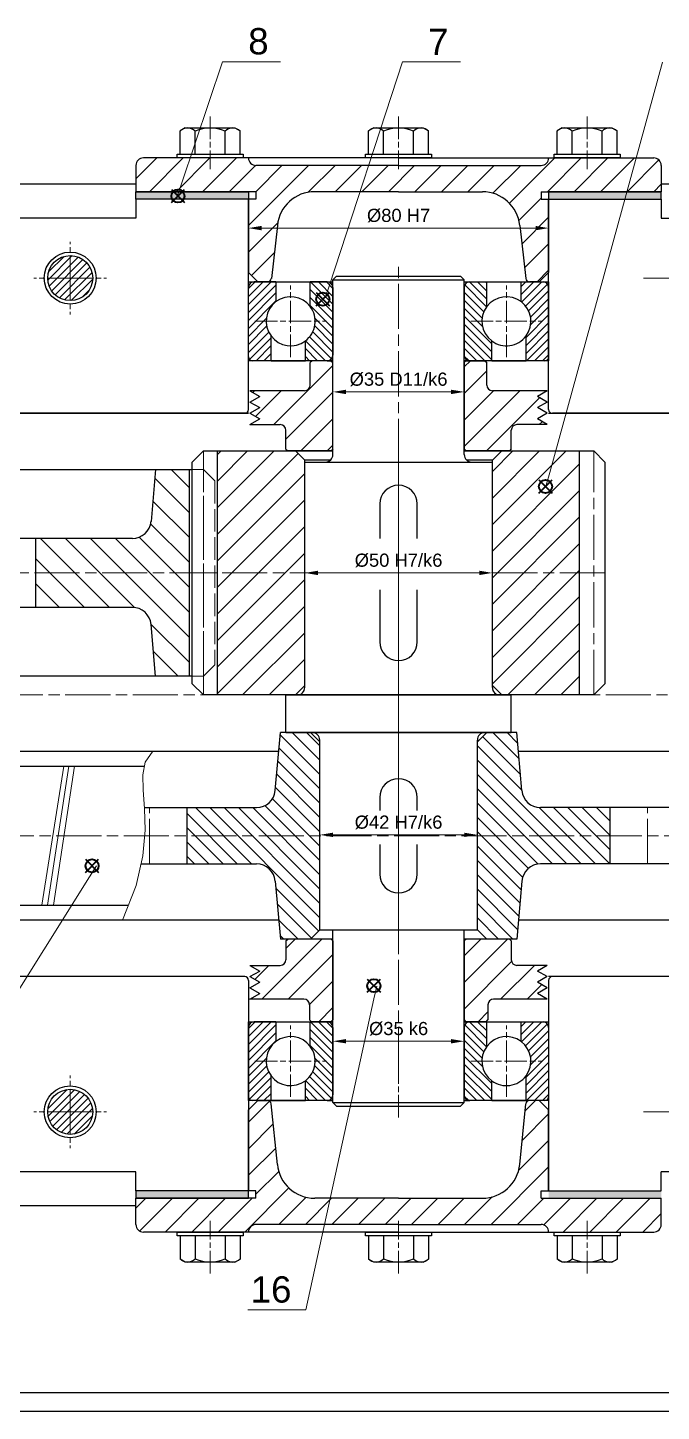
# Model space of a CAD drawing. Header units: millimetres. Extents: x 616 to 1805, y 3019 to 3860.
# Drawn here: x 941.1 to 1110, y 3019.4 to 3387.8 of the extents above; entities that cross this region are included whole.
import ezdxf

# ---------------------------------------------------------------- set-up
doc = ezdxf.new("R2010")
doc.units = ezdxf.units.MM
for name, pattern in [('AM_ISO02W050', [7.5, 6, -1.5]), ('AM_ISO08W050', [18, 12, -1.5, 3, -1.5]), ('AM_ISO08W050x2', [9, 6, -0.75, 1.5, -0.75])]:
    doc.linetypes.add(name, pattern=pattern)
doc.layers.add('AM_12', color=7, linetype='Continuous', lineweight=35, plot=False)
for name, color, linetype, lineweight in [('Dim', 2, 'Continuous', 9), ('dường tâm', 4, 'AM_ISO08W050', 13), ('net duong chi so', 3, 'Continuous', 13), ('Net mảnh', 3, 'Continuous', 13), ('Nét đứt mảnh', 6, 'AM_ISO02W050', 13), ('đường hatch', 1, 'Continuous', 13)]:
    doc.layers.add(name, color=color, linetype=linetype, lineweight=lineweight)
doc.styles.get("Standard").update_dxf_attribs({"font": 'arial.ttf'})

msp = doc.modelspace()

# ---------------------------------------------------------------- hatches: boundary and pattern name
for points in [[(999.99, 3344.13), (969.99, 3344.13), (969.99, 3342.13), (999.99, 3342.13)], [(999.99, 3076.13), (969.99, 3076.13), (969.99, 3078.13), (999.99, 3078.13)]]:
    msp.add_hatch(color=1).paths.add_polyline_path(points)
h = msp.add_hatch(color=1)
h.paths.add_polyline_path([(1109.99, 3344.13), (1079.99, 3344.13), (1079.99, 3342.13), (1109.99, 3342.13)])
h.paths.add_polyline_path([(1153.99, 3344.13), (1123.99, 3344.13), (1123.99, 3342.13), (1153.99, 3342.13)])
h.paths.add_polyline_path([(1255.99, 3344.13), (1225.99, 3344.13), (1225.99, 3342.13), (1255.99, 3342.13)])
h = msp.add_hatch(color=1)
h.paths.add_polyline_path([(1109.99, 3076.13), (1079.99, 3076.13), (1079.99, 3078.13), (1109.99, 3078.13)])
h.paths.add_polyline_path([(1153.99, 3076.13), (1123.99, 3076.13), (1123.99, 3078.13), (1153.99, 3078.13)])
h.paths.add_polyline_path([(1255.99, 3076.13), (1225.99, 3076.13), (1225.99, 3078.13), (1255.99, 3078.13)])

# ---------------------------------------------------------------- linework, layer by layer
for p, q in [((983.17, 3361.13), (981.76, 3360.32)), ((981.76, 3354.13), (981.76, 3360.32)), ((983.17, 3361.13), (996.35, 3361.13)), ((983.17, 3361.13), (996.35, 3361.13)), ((985.76, 3354.13), (985.76, 3360.27)), ((993.76, 3354.13), (993.76, 3360.27)), ((996.35, 3361.13), (997.76, 3360.32)), ((997.76, 3354.13), (997.76, 3360.32)), ((997.76, 3354.94), (997.76, 3360.32)), ((1033.39, 3361.13), (1031.99, 3360.32)), ((1031.99, 3354.13), (1031.99, 3360.32)), ((1033.39, 3361.13), (1046.58, 3361.13)), ((1033.39, 3361.13), (1046.58, 3361.13)), ((1035.99, 3354.13), (1035.99, 3360.27)), ((1043.99, 3354.13), (1043.99, 3360.27)), ((1046.58, 3361.13), (1047.99, 3360.32)), ((1047.99, 3354.13), (1047.99, 3360.32)), ((1047.99, 3354.94), (1047.99, 3360.32)), ((1083.62, 3361.13), (1082.22, 3360.32)), ((1082.22, 3354.13), (1082.22, 3360.32)), ((1083.62, 3361.13), (1096.81, 3361.13)), ((1083.62, 3361.13), (1096.81, 3361.13)), ((1086.22, 3354.13), (1086.22, 3360.27)), ((1094.22, 3354.13), (1094.22, 3360.27)), ((1096.81, 3361.13), (1098.22, 3360.32)), ((1098.22, 3354.13), (1098.22, 3360.32)), ((1098.22, 3354.94), (1098.22, 3360.32)), ((1039.99, 3353.13), (971.99, 3353.13)), ((1039.99, 3353.13), (971.99, 3353.13)), ((980.96, 3354.13), (998.56, 3354.13)), ((980.96, 3353.13), (980.96, 3354.13)), ((998.56, 3353.13), (980.96, 3353.13)), ((981.76, 3354.13), (997.76, 3354.13)), ((998.56, 3354.13), (998.56, 3353.13)), ((1031.19, 3354.13), (1048.79, 3354.13)), ((1031.19, 3353.13), (1031.19, 3354.13)), ((1048.79, 3353.13), (1031.19, 3353.13)), ((1031.99, 3354.13), (1047.99, 3354.13)), ((1039.99, 3353.13), (1107.99, 3353.13)), ((1039.99, 3353.13), (1107.99, 3353.13)), ((1048.79, 3354.13), (1048.79, 3353.13)), ((1081.42, 3354.13), (1099.02, 3354.13)), ((1081.42, 3353.13), (1081.42, 3354.13)), ((1099.02, 3353.13), (1081.42, 3353.13)), ((1082.22, 3354.13), (1098.22, 3354.13)), ((1099.02, 3354.13), (1099.02, 3353.13)), ((969.99, 3351.13), (969.99, 3344.13)), ((1039.99, 3351.13), (1001.99, 3351.13)), ((1039.99, 3351.13), (1077.99, 3351.13)), ((1109.99, 3351.13), (1109.99, 3344.13)), ((969.99, 3346.13), (934.99, 3346.13)), ((1123.99, 3346.13), (1109.99, 3346.13)), ((1001.99, 3344.13), (969.99, 3344.13)), ((969.99, 3342.13), (969.99, 3344.13)), ((969.99, 3344.13), (999.99, 3344.13)), ((999.99, 3342.13), (969.99, 3342.13)), ((969.99, 3342.13), (969.99, 3337.13)), ((999.99, 3342.13), (969.99, 3342.13)), ((999.99, 3344.13), (999.99, 3342.13)), ((999.99, 3286.13), (999.99, 3342.13)), ((1001.99, 3342.13), (999.99, 3342.13)), ((999.99, 3342.13), (999.99, 3322.63)), ((1001.99, 3344.13), (1001.99, 3342.13)), ((1039.99, 3344.13), (1017.64, 3344.13)), ((1039.99, 3344.13), (1062.34, 3344.13)), ((1077.99, 3344.13), (1109.99, 3344.13)), ((1077.99, 3344.13), (1077.99, 3342.13)), ((1077.99, 3342.13), (1079.99, 3342.13)), ((1109.99, 3344.13), (1079.99, 3344.13)), ((1079.99, 3344.13), (1079.99, 3342.13)), ((1079.99, 3286.13), (1079.99, 3342.13)), ((1079.99, 3342.13), (1109.99, 3342.13)), ((1079.99, 3342.13), (1079.99, 3322.63)), ((1079.99, 3342.13), (1109.99, 3342.13)), ((1109.99, 3342.13), (1109.99, 3344.13)), ((1109.99, 3342.13), (1109.99, 3337.13)), ((969.99, 3337.13), (934.99, 3337.13)), ((1007.69, 3335.12), (1006.09, 3321.02)), ((1072.29, 3335.12), (1073.89, 3321.02)), ((1109.99, 3337.13), (1123.99, 3337.13)), ((999.99, 3322.63), (1002.49, 3320.13)), ((999.99, 3299.13), (999.99, 3320.13)), ((999.99, 3320.13), (1022.49, 3320.13)), ((1007.32, 3320.13), (1001.49, 3320.13)), ((1002.49, 3320.13), (1005.09, 3320.13)), ((1007.32, 3320.13), (1016.46, 3320.13)), ((1007.32, 3320.13), (1007.32, 3314.85)), ((1020.99, 3320.13), (1016.46, 3320.13)), ((1016.46, 3313.54), (1016.46, 3320.13)), ((1020.99, 3320.13), (1022.49, 3320.13)), ((1022.49, 3320.63), (1023.49, 3321.63)), ((1022.49, 3274.13), (1022.49, 3320.63)), ((1022.49, 3320.63), (1057.49, 3320.63)), ((1023.49, 3321.63), (1056.49, 3321.63)), ((1057.49, 3320.63), (1056.49, 3321.63)), ((1057.49, 3274.13), (1057.49, 3320.63)), ((1057.49, 3320.13), (1079.99, 3320.13)), ((1057.49, 3320.13), (1058.99, 3320.13)), ((1058.99, 3320.13), (1063.52, 3320.13)), ((1063.52, 3320.13), (1072.65, 3320.13)), ((1063.52, 3313.54), (1063.52, 3320.13)), ((1072.65, 3320.13), (1078.49, 3320.13)), ((1072.65, 3314.85), (1072.65, 3320.13)), ((1077.49, 3320.13), (1074.88, 3320.13)), ((1079.99, 3322.63), (1077.49, 3320.13)), ((1079.99, 3320.13), (1079.99, 3299.13)), ((999.99, 3300.13), (999.99, 3318.63)), ((1022.49, 3318.63), (1022.49, 3300.63)), ((1057.49, 3318.63), (1057.49, 3300.63)), ((1079.99, 3318.63), (1079.99, 3300.13)), ((1006.02, 3299.13), (1006.02, 3305.71)), ((1073.96, 3299.13), (1073.96, 3305.71)), ((1015.15, 3299.13), (1015.15, 3304.41)), ((1064.82, 3299.13), (1064.82, 3304.41)), ((1022.49, 3299.13), (999.99, 3299.13)), ((1006.02, 3299.13), (1000.99, 3299.13)), ((1006.02, 3299.13), (1015.15, 3299.13)), ((1020.99, 3299.13), (1015.15, 3299.13)), ((1016.96, 3299.12), (1016.46, 3298.62)), ((1016.46, 3292.63), (1016.46, 3298.62)), ((1021.91, 3299.13), (1016.96, 3299.12)), ((1020.99, 3299.13), (1022.49, 3299.13)), ((1021.91, 3299.13), (1022.49, 3298.63)), ((1022.49, 3298.12), (1022.49, 3298.63)), ((1022.49, 3275.64), (1022.49, 3298.12)), ((1079.99, 3299.13), (1057.49, 3299.13)), ((1057.49, 3299.13), (1058.99, 3299.13)), ((1057.93, 3299.13), (1057.49, 3298.63)), ((1057.49, 3298.63), (1057.93, 3299.13)), ((1057.49, 3275.63), (1057.49, 3298.63)), ((1057.49, 3298.63), (1057.49, 3275.63)), ((1063.01, 3299.13), (1057.93, 3299.13)), ((1057.93, 3299.13), (1063.02, 3299.13)), ((1064.82, 3299.13), (1058.99, 3299.13)), ((1063.01, 3299.13), (1063.51, 3298.63)), ((1063.02, 3299.13), (1063.51, 3298.63)), ((1063.52, 3292.63), (1063.51, 3298.63)), ((1064.82, 3299.13), (1073.96, 3299.13)), ((1078.99, 3299.13), (1073.96, 3299.13)), ((1014.96, 3291.13), (1000.39, 3291.13)), ((1000.39, 3291.13), (1002.98, 3289.63)), ((1079.59, 3291.13), (1065.02, 3291.13)), ((1079.59, 3291.13), (1076.99, 3289.63)), ((1000.39, 3288.13), (1002.98, 3289.63)), ((1000.39, 3288.13), (1002.98, 3286.63)), ((1000.39, 3285.13), (1002.98, 3286.63)), ((1079.59, 3288.13), (1076.99, 3289.63)), ((1079.59, 3288.13), (1076.99, 3286.63)), ((1079.59, 3285.13), (1076.99, 3286.63)), ((904.99, 3285.13), (999.99, 3285.13)), ((999.99, 3285.13), (905.99, 3285.13)), ((1000.39, 3285.13), (1002.98, 3283.63)), ((1000.39, 3282.13), (1002.98, 3283.63)), ((1079.59, 3285.13), (1076.99, 3283.63)), ((1079.59, 3282.13), (1076.99, 3283.63)), ((1079.99, 3285.13), (1153.99, 3285.13)), ((1152.99, 3285.13), (1080.99, 3285.13)), ((1000.39, 3282.13), (1008.48, 3282.13)), ((1009.98, 3275.62), (1009.98, 3280.63)), ((1070.01, 3275.63), (1070.01, 3280.63)), ((1079.59, 3282.13), (1071.54, 3282.13)), ((1009.98, 3275.62), (1010.48, 3275.12)), ((1022.49, 3275.64), (1022.05, 3275.13)), ((1058.05, 3275.13), (1057.49, 3275.63)), ((1070.01, 3275.63), (1069.57, 3275.13)), ((984.99, 3272.13), (987.99, 3275.13)), ((984.99, 3213.13), (984.99, 3272.13)), ((987.99, 3275.13), (1022.49, 3275.13)), ((991.74, 3210.13), (991.74, 3275.13)), ((1022.05, 3275.13), (1010.48, 3275.12)), ((1014.99, 3272.63), (1012.49, 3275.13)), ((1014.99, 3212.63), (1014.99, 3272.63)), ((1021.81, 3272.63), (1014.99, 3272.63)), ((1014.99, 3212.13), (1014.99, 3272.13)), ((1014.99, 3272.13), (1064.99, 3272.13)), ((1020.49, 3272.13), (1059.49, 3272.13)), ((1057.49, 3275.13), (1091.99, 3275.13)), ((1069.57, 3275.13), (1058.05, 3275.13)), ((1064.99, 3272.63), (1058.16, 3272.63)), ((1064.99, 3272.63), (1067.49, 3275.13)), ((1064.99, 3212.63), (1064.99, 3272.63)), ((1064.99, 3212.13), (1064.99, 3272.13)), ((1088.24, 3210.13), (1088.24, 3275.13)), ((1091.99, 3275.13), (1094.99, 3272.13)), ((1094.99, 3272.13), (1094.99, 3213.13)), ((891.42, 3270.13), (984.99, 3270.13)), ((975.24, 3270.13), (974.03, 3256.36)), ((984.24, 3215.13), (984.24, 3270.13)), ((1034.99, 3260.98), (1034.99, 3251.78)), ((1044.99, 3251.78), (1044.99, 3260.98)), ((969.05, 3251.8), (897.61, 3251.8)), ((943.33, 3233.46), (943.33, 3251.8)), ((1034.99, 3238.12), (1034.99, 3224.28)), ((1044.99, 3224.28), (1044.99, 3238.12)), ((969.05, 3233.46), (897.61, 3233.46)), ((975.24, 3215.13), (974.03, 3228.9)), ((984.99, 3215.13), (891.42, 3215.13)), ((987.99, 3210.13), (984.99, 3213.13)), ((1094.99, 3213.13), (1091.99, 3210.13)), ((1091.99, 3210.13), (987.99, 3210.13)), ((1009.99, 3200.13), (1009.99, 3210.13)), ((1009.99, 3210.13), (1069.99, 3210.13)), ((1014.99, 3212.63), (1012.49, 3210.13)), ((1012.99, 3210.13), (1066.99, 3210.13)), ((1064.99, 3212.63), (1067.49, 3210.13)), ((1069.99, 3200.13), (1069.99, 3210.13)), ((1007.14, 3184.69), (1008.49, 3200.13)), ((1071.49, 3200.13), (1008.49, 3200.13)), ((1009.99, 3200.13), (1069.99, 3200.13)), ((1018.99, 3197.63), (1016.49, 3200.13)), ((1016.99, 3200.13), (1062.99, 3200.13)), ((1018.99, 3200.13), (1060.99, 3200.13)), ((1018.99, 3147.63), (1018.99, 3198.13)), ((1060.99, 3197.63), (1063.49, 3200.13)), ((1060.99, 3147.63), (1060.99, 3198.13)), ((1072.84, 3184.69), (1071.49, 3200.13)), ((925.19, 3195.13), (1008.05, 3195.13)), ((1018.99, 3147.63), (1018.99, 3197.63)), ((1060.99, 3147.63), (1060.99, 3197.63)), ((1071.92, 3195.13), (1150.79, 3195.13)), ((921.19, 3191.13), (972.27, 3191.13)), ((972.26, 3180.13), (1002.15, 3180.13)), ((983.62, 3165.13), (983.62, 3180.13)), ((1034.99, 3182.83), (1034.99, 3179.41)), ((1044.99, 3179.41), (1044.99, 3182.83)), ((1134.89, 3180.13), (1077.82, 3180.13)), ((1096.35, 3165.13), (1096.35, 3180.13)), ((1034.99, 3170.28), (1034.99, 3162.43)), ((1044.99, 3162.43), (1044.99, 3170.28)), ((971.35, 3165.13), (1002.15, 3165.13)), ((1134.89, 3165.13), (1077.82, 3165.13)), ((1007.14, 3160.56), (1008.49, 3145.13)), ((1072.84, 3160.56), (1071.49, 3145.13)), ((921.19, 3154.13), (968, 3154.13)), ((1008.05, 3150.13), (925.19, 3150.13)), ((1150.79, 3150.13), (1071.92, 3150.13)), ((1018.99, 3147.63), (1016.49, 3145.13)), ((1018.99, 3147.63), (1060.99, 3147.63)), ((1022.49, 3112.63), (1022.49, 3147.63)), ((1022.49, 3147.63), (1057.49, 3147.63)), ((1057.49, 3112.63), (1057.49, 3147.63)), ((1060.99, 3147.63), (1063.49, 3145.13)), ((1022.49, 3145.13), (1008.49, 3145.13)), ((1009.98, 3144.63), (1010.48, 3145.13)), ((1009.98, 3144.63), (1009.98, 3139.63)), ((1022.05, 3145.12), (1010.48, 3145.13)), ((1022.49, 3144.62), (1022.05, 3145.12)), ((1022.49, 3144.62), (1022.49, 3124.14)), ((1058.05, 3145.13), (1057.49, 3144.63)), ((1071.49, 3145.13), (1057.49, 3145.13)), ((1057.49, 3144.63), (1057.49, 3123.63)), ((1057.49, 3123.63), (1057.49, 3144.63)), ((1069.57, 3145.13), (1058.05, 3145.13)), ((1070.01, 3144.63), (1069.57, 3145.13)), ((1070.01, 3144.63), (1070.01, 3139.63)), ((1000.39, 3138.13), (1002.98, 3136.63)), ((1000.39, 3138.13), (1008.48, 3138.13)), ((1000.39, 3135.13), (1002.98, 3136.63)), ((1079.59, 3138.13), (1071.54, 3138.13)), ((1079.59, 3138.13), (1076.99, 3136.63)), ((1079.59, 3135.13), (1076.99, 3136.63)), ((998.99, 3135.13), (904.99, 3135.13)), ((999.99, 3134.13), (999.99, 3078.13)), ((1000.39, 3135.13), (1002.98, 3133.63)), ((1000.39, 3132.13), (1002.98, 3133.63)), ((1000.39, 3132.13), (1002.98, 3130.63)), ((1079.59, 3135.13), (1076.99, 3133.63)), ((1079.59, 3132.13), (1076.99, 3133.63)), ((1079.59, 3132.13), (1076.99, 3130.63)), ((1152.99, 3135.13), (1079.99, 3135.13)), ((1079.99, 3134.13), (1079.99, 3078.13)), ((1000.39, 3129.13), (1002.98, 3130.63)), ((1014.77, 3129.13), (1000.39, 3129.13)), ((1079.59, 3129.13), (1065.31, 3129.13)), ((1079.59, 3129.13), (1076.99, 3130.63)), ((1016.27, 3127.63), (1016.27, 3123.63)), ((1063.81, 3127.63), (1063.81, 3123.63)), ((999.99, 3102.13), (999.99, 3123.13)), ((999.99, 3123.13), (1022.49, 3123.13)), ((999.99, 3103.13), (999.99, 3121.63)), ((1007.32, 3123.13), (1001.49, 3123.13)), ((1007.32, 3123.13), (1016.46, 3123.13)), ((1007.32, 3123.13), (1007.32, 3117.85)), ((1016.77, 3123.13), (1016.27, 3123.63)), ((1020.99, 3123.13), (1016.46, 3123.13)), ((1016.46, 3116.54), (1016.46, 3123.13)), ((1021.91, 3123.13), (1016.77, 3123.13)), ((1020.99, 3123.13), (1022.49, 3123.13)), ((1021.91, 3123.13), (1022.49, 3123.62)), ((1022.49, 3124.14), (1022.49, 3123.62)), ((1022.49, 3121.63), (1022.49, 3103.63)), ((1057.93, 3123.13), (1057.49, 3123.63)), ((1057.49, 3123.63), (1057.93, 3123.13)), ((1057.49, 3123.13), (1079.99, 3123.13)), ((1057.49, 3123.13), (1058.99, 3123.13)), ((1057.49, 3121.63), (1057.49, 3103.63)), ((1063.31, 3123.13), (1057.93, 3123.13)), ((1057.93, 3123.13), (1063.31, 3123.13)), ((1058.99, 3123.13), (1063.52, 3123.13)), ((1063.31, 3123.13), (1063.81, 3123.63)), ((1063.31, 3123.13), (1063.81, 3123.63)), ((1063.52, 3123.13), (1072.65, 3123.13)), ((1063.52, 3116.54), (1063.52, 3123.13)), ((1072.65, 3123.13), (1078.49, 3123.13)), ((1072.65, 3117.85), (1072.65, 3123.13)), ((1079.99, 3123.13), (1079.99, 3102.13)), ((1079.99, 3121.63), (1079.99, 3103.13)), ((1022.49, 3101.63), (1022.49, 3112.63)), ((1057.49, 3101.63), (1057.49, 3112.63)), ((1006.02, 3102.13), (1006.02, 3108.71)), ((1015.15, 3102.13), (1015.15, 3107.41)), ((1064.82, 3102.13), (1064.82, 3107.41)), ((1073.96, 3102.13), (1073.96, 3108.71)), ((1022.49, 3102.13), (999.99, 3102.13)), ((999.99, 3099.63), (1002.49, 3102.13)), ((1006.02, 3102.13), (1000.99, 3102.13)), ((1002.49, 3102.13), (1005.08, 3102.13)), ((1006.02, 3102.13), (1015.15, 3102.13)), ((1020.99, 3102.13), (1015.15, 3102.13)), ((1020.99, 3102.13), (1022.49, 3102.13)), ((1079.99, 3102.13), (1057.49, 3102.13)), ((1057.49, 3102.13), (1058.99, 3102.13)), ((1064.82, 3102.13), (1058.99, 3102.13)), ((1064.82, 3102.13), (1073.96, 3102.13)), ((1078.99, 3102.13), (1073.96, 3102.13)), ((1077.49, 3102.13), (1074.89, 3102.13)), ((1079.99, 3099.63), (1077.49, 3102.13)), ((999.99, 3078.13), (999.99, 3099.63)), ((1007.69, 3085.13), (1006.08, 3101.23)), ((1022.49, 3101.63), (1057.49, 3101.63)), ((1022.49, 3101.63), (1023.49, 3100.63)), ((1023.49, 3100.63), (1056.49, 3100.63)), ((1023.49, 3100.63), (1056.49, 3100.63)), ((1057.49, 3101.63), (1056.49, 3100.63)), ((1072.29, 3085.13), (1073.9, 3101.23)), ((1079.99, 3078.13), (1079.99, 3099.63)), ((969.99, 3083.13), (934.96, 3083.13)), ((969.99, 3078.13), (969.99, 3083.13)), ((1123.99, 3083.13), (1109.99, 3083.13)), ((1109.99, 3078.13), (1109.99, 3083.13)), ((999.99, 3078.13), (969.99, 3078.13)), ((999.99, 3078.13), (969.99, 3078.13)), ((969.99, 3078.13), (969.99, 3076.13)), ((1001.99, 3078.13), (999.99, 3078.13)), ((999.99, 3076.13), (999.99, 3078.13)), ((1001.99, 3076.13), (1001.99, 3078.13)), ((1077.99, 3078.13), (1079.99, 3078.13)), ((1077.99, 3076.13), (1077.99, 3078.13)), ((1079.99, 3078.13), (1109.99, 3078.13)), ((969.99, 3074.13), (934.99, 3074.13)), ((1001.99, 3076.13), (969.99, 3076.13)), ((969.99, 3069.13), (969.99, 3076.13)), ((969.99, 3076.13), (999.99, 3076.13)), ((1039.99, 3076.13), (1017.64, 3076.13)), ((1039.99, 3076.13), (1062.34, 3076.13)), ((1077.99, 3076.13), (1109.99, 3076.13)), ((1109.99, 3069.13), (1109.99, 3076.13)), ((1039.99, 3069.13), (1001.99, 3069.13)), ((1039.99, 3069.13), (1077.99, 3069.13)), ((1039.99, 3067.13), (971.99, 3067.13)), ((1039.99, 3067.13), (971.99, 3067.13)), ((980.96, 3066.13), (980.96, 3067.13)), ((980.96, 3067.13), (998.56, 3067.13)), ((998.56, 3066.13), (980.96, 3066.13)), ((981.76, 3066.13), (981.76, 3059.94)), ((997.76, 3066.13), (981.76, 3066.13)), ((981.76, 3065.32), (981.76, 3059.94)), ((985.76, 3066.13), (985.76, 3059.99)), ((993.76, 3066.13), (993.76, 3059.99)), ((997.76, 3066.13), (997.76, 3059.94)), ((998.56, 3067.13), (998.56, 3066.13)), ((1031.19, 3066.13), (1031.19, 3067.13)), ((1031.19, 3067.13), (1048.79, 3067.13)), ((1048.79, 3066.13), (1031.19, 3066.13)), ((1031.99, 3066.13), (1031.99, 3059.94)), ((1047.99, 3066.13), (1031.99, 3066.13)), ((1031.99, 3065.32), (1031.99, 3059.94)), ((1035.99, 3066.13), (1035.99, 3059.99)), ((1039.99, 3067.13), (1107.99, 3067.13)), ((1039.99, 3067.13), (1107.99, 3067.13)), ((1043.99, 3066.13), (1043.99, 3059.99)), ((1047.99, 3066.13), (1047.99, 3059.94)), ((1048.79, 3067.13), (1048.79, 3066.13)), ((1081.42, 3066.13), (1081.42, 3067.13)), ((1081.42, 3067.13), (1099.02, 3067.13)), ((1099.02, 3066.13), (1081.42, 3066.13)), ((1082.22, 3066.13), (1082.22, 3059.94)), ((1098.22, 3066.13), (1082.22, 3066.13)), ((1082.22, 3065.32), (1082.22, 3059.94)), ((1086.22, 3066.13), (1086.22, 3059.99)), ((1094.22, 3066.13), (1094.22, 3059.99)), ((1098.22, 3066.13), (1098.22, 3059.94)), ((1099.02, 3067.13), (1099.02, 3066.13)), ((983.17, 3059.13), (981.76, 3059.94)), ((996.35, 3059.13), (983.17, 3059.13)), ((996.35, 3059.13), (983.17, 3059.13)), ((996.35, 3059.13), (997.76, 3059.94)), ((1033.39, 3059.13), (1031.99, 3059.94)), ((1046.58, 3059.13), (1033.39, 3059.13)), ((1046.58, 3059.13), (1033.39, 3059.13)), ((1046.58, 3059.13), (1047.99, 3059.94)), ((1083.62, 3059.13), (1082.22, 3059.94)), ((1096.81, 3059.13), (1083.62, 3059.13)), ((1096.81, 3059.13), (1083.62, 3059.13)), ((1096.81, 3059.13), (1098.22, 3059.94)), ((635.88, 3024.39), (1799.88, 3024.39)), ((615.88, 3019.39), (1804.88, 3019.39))]:
    msp.add_line(p, q)
for centre, radius in [((952.49, 3321.13), 6.92), ((952.49, 3321.13), 6), ((952.49, 3099.13), 6.92), ((952.49, 3099.13), 6)]:
    msp.add_circle(centre, radius)
for centre, radius, start, end in [((983.76, 3358.37), 2.76, 43.5679, 136.4321), ((989.76, 3351.37), 9.75, 65.7907, 114.2093), ((995.76, 3358.37), 2.76, 43.5679, 136.4321), ((1033.99, 3358.37), 2.76, 43.5679, 136.4321), ((1039.99, 3351.37), 9.75, 65.7907, 114.2093), ((1045.99, 3358.37), 2.76, 43.5679, 136.4321), ((1084.22, 3358.37), 2.76, 43.5679, 136.4321), ((1090.22, 3351.37), 9.75, 65.7907, 114.2093), ((1096.22, 3358.37), 2.76, 43.5679, 136.4321), ((971.99, 3351.13), 2, 90, 180), ((1001.99, 3353.13), 2, 180, 270), ((1077.99, 3353.13), 2, 270, 0), ((1107.99, 3351.13), 2, 0, 90), ((1017.64, 3334.13), 10, 90, 174.2894), ((1062.34, 3334.13), 10, 5.7106, 90), ((1001.49, 3318.63), 1.5, 90, 180), ((1005.09, 3321.13), 1, 270, 353.5338), ((1020.99, 3318.63), 1.5, 0, 90), ((1058.99, 3318.63), 1.5, 90, 180), ((1074.88, 3321.13), 1, 186.4662, 270), ((1078.49, 3318.63), 1.5, 0, 90), ((1011.24, 3309.63), 6.53, 36.8699, 126.8699), ((1068.74, 3309.63), 6.53, 53.1301, 143.1301), ((1011.24, 3309.63), 6.53, 126.8699, 216.8699), ((1011.24, 3309.63), 6.53, 306.8699, 36.8699), ((1068.74, 3309.63), 6.53, 143.1301, 233.1301), ((1068.74, 3309.63), 6.53, 323.1301, 53.1301), ((1011.24, 3309.63), 6.53, 216.8699, 306.8699), ((1068.74, 3309.63), 6.53, 233.1301, 323.1301), ((1000.99, 3300.13), 1, 180, 270), ((1020.99, 3300.63), 1.5, 270, 0), ((1058.99, 3300.63), 1.5, 180, 270), ((1078.99, 3300.13), 1, 270, 0), ((1014.96, 3292.63), 1.5, 270, 0), ((1065.02, 3292.63), 1.5, 180, 270), ((998.99, 3286.13), 1, 270, 0), ((1080.99, 3286.13), 1, 180, 270), ((1008.48, 3280.63), 1.5, 0, 90), ((1071.57, 3280.57), 1.56, 90.8951, 177.8385), ((1020.49, 3274.13), 2, 270, 0), ((1059.49, 3274.13), 2, 180, 270), ((1039.99, 3260.98), 5, 0, 180), ((969.05, 3256.8), 5, 270, 355), ((969.05, 3228.46), 5, 5, 90), ((1039.99, 3224.28), 5, 180, 0), ((1012.99, 3212.13), 2, 270, 0), ((1066.99, 3212.13), 2, 180, 270), ((1016.99, 3198.13), 2, 0, 90), ((1062.99, 3198.13), 2, 90, 180), ((1039.99, 3182.83), 5, 0, 180), ((1002.15, 3185.13), 5, 270, 355), ((1077.82, 3185.13), 5, 185, 270), ((1002.15, 3160.13), 5, 5, 90), ((1077.82, 3160.13), 5, 90, 175), ((1039.99, 3162.43), 5, 180, 0), ((1008.48, 3139.63), 1.5, 270, 0), ((1071.57, 3139.69), 1.56, 182.1615, 269.1049), ((998.99, 3134.13), 1, 0, 90), ((1080.99, 3134.13), 1, 90, 180), ((1014.77, 3127.63), 1.5, 0, 90), ((1065.31, 3127.63), 1.5, 90, 180), ((1001.49, 3121.63), 1.5, 90, 180), ((1020.99, 3121.63), 1.5, 0, 90), ((1058.99, 3121.63), 1.5, 90, 180), ((1078.49, 3121.63), 1.5, 0, 90), ((1011.24, 3112.63), 6.53, 126.8699, 216.8699), ((1011.24, 3112.63), 6.53, 36.8699, 126.8699), ((1068.74, 3112.63), 6.53, 53.1301, 143.1301), ((1068.74, 3112.63), 6.53, 323.1301, 53.1301), ((1011.24, 3112.63), 6.53, 306.8699, 36.8699), ((1068.74, 3112.63), 6.53, 143.1301, 233.1301), ((1011.24, 3112.63), 6.53, 216.8699, 306.8699), ((1068.74, 3112.63), 6.53, 233.1301, 323.1301), ((1000.99, 3103.13), 1, 180, 270), ((1005.08, 3101.13), 1, 5.7106, 90), ((1020.99, 3103.63), 1.5, 270, 0), ((1058.99, 3103.63), 1.5, 180, 270), ((1074.89, 3101.13), 1, 90, 174.2894), ((1078.99, 3103.13), 1, 270, 0), ((1017.64, 3086.13), 10, 185.7106, 270), ((1062.34, 3086.13), 10, 270, 354.2894), ((971.99, 3069.13), 2, 180, 270), ((1001.99, 3067.13), 2, 90, 180), ((1077.99, 3067.13), 2, 0, 90), ((1107.99, 3069.13), 2, 270, 0), ((983.76, 3061.89), 2.76, 223.5679, 316.4321), ((989.76, 3068.88), 9.75, 245.7907, 294.2093), ((995.76, 3061.89), 2.76, 223.5679, 316.4321), ((1033.99, 3061.89), 2.76, 223.5679, 316.4321), ((1039.99, 3068.88), 9.75, 245.7907, 294.2093), ((1045.99, 3061.89), 2.76, 223.5679, 316.4321), ((1084.22, 3061.89), 2.76, 223.5679, 316.4321), ((1090.22, 3068.88), 9.75, 245.7907, 294.2093), ((1096.22, 3061.89), 2.76, 223.5679, 316.4321)]:
    msp.add_arc(centre, radius, start, end)
at = {"layer": 'AM_12', "color": 4}
for p, q in [((979.44, 3341.23), (982.94, 3344.73)), ((979.44, 3344.73), (982.94, 3341.23)), ((1018.07, 3313.77), (1021.57, 3317.27)), ((1018.07, 3317.27), (1021.57, 3313.77)), ((1077.39, 3263.88), (1080.89, 3267.38)), ((1077.39, 3267.38), (1080.89, 3263.88)), ((956.57, 3162.9), (960.07, 3166.4)), ((956.57, 3166.4), (960.07, 3162.9)), ((1031.67, 3130.97), (1035.17, 3134.47)), ((1031.67, 3134.47), (1035.17, 3130.97))]:
    msp.add_line(p, q, dxfattribs=at)
for centre in [(981.19, 3342.98), (1019.82, 3315.52), (1079.14, 3265.63), (958.32, 3164.65), (1033.42, 3132.72)]:
    msp.add_circle(centre, 1.75, dxfattribs=at)
at = {"layer": 'Dim'}
for p, q in [((999.99, 3333.63), (999.99, 3335.44)), ((1003.49, 3334.44), (1076.49, 3334.44)), ((1079.99, 3333.63), (1079.99, 3335.44)), ((1022.49, 3288.13), (1022.49, 3291.83)), ((1025.99, 3290.83), (1053.99, 3290.83)), ((1057.49, 3288.13), (1057.49, 3291.83)), ((1014.99, 3243.88), (1014.99, 3243.63)), ((1018.49, 3242.63), (1061.49, 3242.63)), ((1064.99, 3243.38), (1064.99, 3243.63)), ((1018.99, 3174.13), (1018.99, 3173.88)), ((1022.49, 3172.88), (1057.49, 3172.88)), ((1060.99, 3174.13), (1060.99, 3173.88)), ((1022.49, 3113.88), (1022.49, 3118.93)), ((1025.99, 3117.93), (1053.99, 3117.93)), ((1057.49, 3113.88), (1057.49, 3118.93))]:
    msp.add_line(p, q, dxfattribs=at)
for points in [[(1003.49, 3335.02), (1003.49, 3333.85), (999.99, 3334.44)], [(1076.49, 3335.02), (1076.49, 3333.85), (1079.99, 3334.44)], [(1025.99, 3291.41), (1025.99, 3290.24), (1022.49, 3290.83)], [(1053.99, 3291.41), (1053.99, 3290.24), (1057.49, 3290.83)], [(1018.49, 3243.21), (1018.49, 3242.05), (1014.99, 3242.63)], [(1061.49, 3243.21), (1061.49, 3242.05), (1064.99, 3242.63)], [(1022.49, 3173.46), (1022.49, 3172.3), (1018.99, 3172.88)], [(1057.49, 3173.46), (1057.49, 3172.3), (1060.99, 3172.88)], [(1025.99, 3118.51), (1025.99, 3117.35), (1022.49, 3117.93)], [(1053.99, 3118.51), (1053.99, 3117.35), (1057.49, 3117.93)]]:
    msp.add_solid(points, dxfattribs=at)
at = {"layer": 'dường tâm', "linetype": 'AM_ISO08W050x2'}
for p, q in [((989.76, 3364.13), (989.76, 3350.13)), ((1039.99, 3364.13), (1039.99, 3350.13)), ((1090.22, 3364.13), (1090.22, 3350.13)), ((952.49, 3321.13), (952.49, 3330.82)), ((952.49, 3321.13), (942.79, 3321.13)), ((952.49, 3321.13), (952.49, 3311.44)), ((952.49, 3321.13), (962.18, 3321.13)), ((1011.24, 3300.1), (1011.24, 3319.15)), ((1068.74, 3300.1), (1068.74, 3319.15)), ((1001.71, 3309.63), (1020.76, 3309.63)), ((1059.21, 3309.63), (1078.26, 3309.63)), ((1011.24, 3103.1), (1011.24, 3122.15)), ((1068.74, 3103.1), (1068.74, 3122.15)), ((1039.99, 3097.63), (1039.99, 3115.63)), ((1001.71, 3112.63), (1020.76, 3112.63)), ((1059.21, 3112.63), (1078.26, 3112.63)), ((952.49, 3099.13), (952.49, 3108.82)), ((952.49, 3099.13), (942.79, 3099.13)), ((952.49, 3099.13), (952.49, 3089.44)), ((952.49, 3099.13), (962.18, 3099.13)), ((989.76, 3056.13), (989.76, 3070.13)), ((1039.99, 3056.13), (1039.99, 3070.13)), ((1090.22, 3056.13), (1090.22, 3070.13))]:
    msp.add_line(p, q, dxfattribs=at)
at = {"layer": 'dường tâm'}
for p, q in [((1039.99, 3109.63), (1039.99, 3324.63)), ((1116.99, 3321.13), (1105.29, 3321.13)), ((987.99, 3210.13), (987.99, 3275.13)), ((1039.99, 3210.13), (1039.99, 3275.13)), ((1091.99, 3210.13), (1091.99, 3275.13)), ((987.99, 3215.13), (987.99, 3270.13)), ((990.99, 3242.63), (718.99, 3242.63)), ((1094.99, 3242.63), (984.99, 3242.63)), ((1341.19, 3210.13), (656.99, 3210.13)), ((1039.99, 3142.13), (1039.99, 3203.13)), ((1039.99, 3145.13), (1039.99, 3200.13)), ((973.62, 3165.13), (973.62, 3180.13)), ((1106.35, 3165.13), (1106.35, 3180.13)), ((1158.79, 3172.63), (921.19, 3172.63)), ((1116.99, 3099.13), (1105.29, 3099.13))]:
    msp.add_line(p, q, dxfattribs=at)
at = {"layer": 'net duong chi so'}
for p, q in [((993.06, 3378.75), (982.13, 3346.2)), ((993.06, 3378.75), (1008.54, 3378.75)), ((1041.01, 3378.68), (1021.56, 3319.23)), ((1041.01, 3378.68), (1056.49, 3378.68)), ((1110.3, 3378.58), (1080.28, 3269.34)), ((888.09, 3051.04), (957.67, 3161.68)), ((1015.29, 3046.39), (1033.44, 3129.19)), ((1015.29, 3046.39), (999.81, 3046.39))]:
    msp.add_line(p, q, dxfattribs=at)
at = {"layer": 'net duong chi so', "linetype": 'Continuous'}
for p, q in [((982.13, 3346.2), (981.02, 3342.89)), ((1021.56, 3319.23), (1020.47, 3315.91)), ((1080.28, 3269.34), (1079.35, 3265.97)), ((957.67, 3161.68), (959.54, 3164.64)), ((1033.44, 3129.19), (1034.19, 3132.61))]:
    msp.add_line(p, q, dxfattribs=at)
at = {"layer": 'Net mảnh'}
for p, q in [((972.49, 3192.26), (974.49, 3195.13)), ((950.76, 3191.13), (944.9, 3154.13)), ((952.12, 3191.13), (946.48, 3154.13)), ((953.6, 3191.13), (948, 3154.13)), ((971.8, 3188.84), (972.49, 3192.26)), ((971.9, 3184.77), (971.8, 3188.84)), ((972.28, 3179.9), (971.9, 3184.77)), ((972.43, 3174.13), (972.28, 3179.9)), ((971.85, 3167.33), (972.43, 3174.13)), ((970.03, 3159.37), (971.85, 3167.33)), ((966.45, 3150.13), (970.03, 3159.37))]:
    msp.add_line(p, q, dxfattribs=at)
at = {"layer": 'Nét đứt mảnh'}
for p, q in [((984.99, 3270.13), (987.99, 3270.13)), ((987.99, 3270.13), (990.99, 3267.13)), ((990.99, 3267.13), (990.99, 3218.13)), ((990.99, 3218.13), (987.99, 3215.13)), ((987.99, 3215.13), (984.99, 3215.13))]:
    msp.add_line(p, q, dxfattribs=at)
at = {"layer": 'đường hatch', "linetype": 'Continuous'}
for p, q in [((975.56, 3353.13), (969.99, 3347.55)), ((982.63, 3353.13), (973.63, 3344.13)), ((989.71, 3353.13), (980.71, 3344.13)), ((996.78, 3353.13), (987.78, 3344.13)), ((1081.63, 3353.13), (1069.55, 3341.05)), ((1088.7, 3353.13), (1079.7, 3344.13)), ((1095.77, 3353.13), (1086.77, 3344.13)), ((1102.84, 3353.13), (1093.84, 3344.13)), ((1001.85, 3351.13), (994.85, 3344.13)), ((1015.99, 3351.13), (999.99, 3335.13)), ((1008.92, 3351.13), (1001.92, 3344.13)), ((1023.06, 3351.13), (1015.91, 3343.98)), ((1030.13, 3351.13), (1023.13, 3344.13)), ((1037.2, 3351.13), (1030.2, 3344.13)), ((1044.27, 3351.13), (1037.27, 3344.13)), ((1051.34, 3351.13), (1044.34, 3344.13)), ((1058.42, 3351.13), (1051.42, 3344.13)), ((1065.49, 3351.13), (1058.49, 3344.13)), ((1072.56, 3351.13), (1065.15, 3343.72)), ((1109.36, 3352.58), (1100.91, 3344.13)), ((1109.99, 3346.13), (1107.98, 3344.13)), ((1077.99, 3342.41), (1072.05, 3336.48)), ((1007.79, 3335.85), (999.99, 3328.05)), ((1079.99, 3337.34), (1072.84, 3330.2)), ((946.51, 3320.6), (953.01, 3327.11)), ((946.71, 3322.76), (950.85, 3326.9)), ((1006.86, 3327.86), (1000.81, 3321.81)), ((1079.99, 3330.27), (1073.56, 3323.85)), ((946.87, 3319.01), (954.61, 3326.74)), ((947.55, 3317.72), (955.89, 3326.07)), ((948.46, 3316.68), (956.94, 3325.15)), ((949.6, 3315.87), (957.75, 3324.01)), ((1079.99, 3323.2), (1076.91, 3320.13)), ((951.01, 3315.31), (958.3, 3322.6)), ((952.79, 3315.14), (958.48, 3320.82)), ((1006.04, 3320.13), (999.99, 3314.08)), ((1003.91, 3320.13), (999.99, 3316.2)), ((1001.79, 3320.13), (999.99, 3318.32)), ((1016.51, 3320.13), (1022.49, 3314.15)), ((1018.63, 3320.13), (1022.49, 3316.27)), ((1020.75, 3320.13), (1022.49, 3318.39)), ((1058.94, 3320.13), (1063.52, 3315.55)), ((1061.06, 3320.13), (1063.52, 3317.67)), ((1063.18, 3320.13), (1063.52, 3319.79)), ((1076.04, 3320.13), (1072.65, 3316.74)), ((1073.92, 3320.13), (1072.65, 3318.86)), ((1078.16, 3320.13), (1072.78, 3314.75)), ((1079.68, 3319.53), (1073.84, 3313.69)), ((955.64, 3316.02), (957.59, 3317.98)), ((1007.32, 3319.29), (999.99, 3311.96)), ((1007.32, 3317.17), (999.99, 3309.84)), ((1016.46, 3318.06), (1022.49, 3312.03)), ((1016.46, 3315.94), (1022.49, 3309.91)), ((1057.49, 3317.34), (1062.7, 3312.12)), ((1057.64, 3319.3), (1063.47, 3313.48)), ((1079.99, 3317.71), (1074.65, 3312.38)), ((1007.32, 3315.05), (999.99, 3307.71)), ((1016.46, 3313.82), (1022.49, 3307.79)), ((1057.49, 3315.21), (1062.26, 3310.44)), ((1057.49, 3313.09), (1062.37, 3308.21)), ((1079.99, 3315.59), (1075.16, 3310.76)), ((1079.99, 3313.47), (1075.19, 3308.67)), ((1004.75, 3310.36), (999.99, 3305.59)), ((1017.71, 3310.44), (1022.49, 3305.67)), ((1057.49, 3310.97), (1064.82, 3303.64)), ((1057.49, 3308.85), (1064.82, 3301.52)), ((1079.99, 3311.35), (1073.96, 3305.32)), ((1079.99, 3309.23), (1073.96, 3303.2)), ((1004.84, 3308.33), (999.99, 3303.47)), ((1005.38, 3306.75), (999.99, 3301.35)), ((1006.02, 3305.26), (1000.23, 3299.47)), ((1016.29, 3305.5), (1022.13, 3299.66)), ((1017.11, 3306.8), (1022.49, 3301.42)), ((1017.64, 3308.39), (1022.49, 3303.55)), ((1057.49, 3306.73), (1064.82, 3299.39)), ((1079.99, 3307.1), (1073.96, 3301.07)), ((1079.99, 3304.98), (1074.13, 3299.13)), ((1006.02, 3303.14), (1002.01, 3299.13)), ((1015.15, 3302.4), (1018.42, 3299.13)), ((1015.21, 3304.46), (1020.54, 3299.13)), ((1057.49, 3304.61), (1062.97, 3299.13)), ((1057.49, 3302.49), (1060.84, 3299.13)), ((1079.99, 3302.86), (1076.25, 3299.13)), ((1006.02, 3301.02), (1004.13, 3299.13)), ((1006.77, 3282.13), (1022.49, 3297.84)), ((1015.15, 3300.27), (1016.3, 3299.13)), ((1057.49, 3297.48), (1059.13, 3299.13)), ((1057.51, 3300.34), (1058.69, 3299.16)), ((1079.99, 3300.74), (1078.37, 3299.13)), ((1057.49, 3290.41), (1063.52, 3296.44)), ((1001.18, 3290.67), (1001.63, 3291.13)), ((1001.86, 3284.28), (1008.7, 3291.13)), ((1009.98, 3278.27), (1022.49, 3290.77)), ((1057.49, 3283.34), (1065.27, 3291.13)), ((1057.49, 3276.27), (1072.34, 3291.13)), ((1079.18, 3290.89), (1079.41, 3291.13)), ((1063.41, 3275.13), (1077.58, 3289.29)), ((1013.92, 3275.13), (1022.49, 3283.7)), ((1077.49, 3282.13), (1078.25, 3282.9)), ((1020.99, 3275.13), (1022.49, 3276.63)), ((991.74, 3274.16), (992.7, 3275.13)), ((991.74, 3267.09), (999.77, 3275.13)), ((991.74, 3260.02), (1006.85, 3275.13)), ((991.74, 3252.95), (1013.2, 3274.41)), ((1064.99, 3269.63), (1070.49, 3275.13)), ((1064.99, 3262.56), (1077.56, 3275.13)), ((1064.99, 3255.49), (1084.63, 3275.13)), ((1064.99, 3248.42), (1088.24, 3271.67)), ((984.24, 3265.32), (979.42, 3270.13)), ((991.74, 3245.88), (1014.99, 3269.13)), ((984.24, 3258.67), (975.04, 3267.87)), ((1064.99, 3241.34), (1088.24, 3264.59)), ((984.24, 3252.02), (974.5, 3261.75)), ((991.74, 3238.81), (1014.99, 3262.06)), ((1064.99, 3234.27), (1088.24, 3257.52)), ((984.24, 3245.38), (973.93, 3255.69)), ((991.74, 3231.73), (1014.99, 3254.98)), ((962.92, 3233.46), (944.58, 3251.8)), ((969.59, 3233.43), (951.23, 3251.8)), ((984.24, 3225.43), (957.88, 3251.8)), ((984.24, 3232.08), (964.52, 3251.8)), ((984.24, 3238.73), (970.84, 3252.13)), ((1064.99, 3227.2), (1088.24, 3250.45)), ((956.27, 3233.46), (943.33, 3246.4)), ((991.74, 3224.66), (1014.99, 3247.91)), ((1064.99, 3220.13), (1088.24, 3243.38)), ((949.62, 3233.46), (943.33, 3239.75)), ((991.74, 3217.59), (1014.99, 3240.84)), ((1064.99, 3213.06), (1088.24, 3236.31)), ((991.74, 3210.52), (1014.99, 3233.77)), ((984.24, 3218.79), (974.02, 3229)), ((1069.13, 3210.13), (1088.24, 3229.24)), ((998.41, 3210.13), (1014.99, 3226.7)), ((981.25, 3215.13), (974.66, 3221.72)), ((1076.2, 3210.13), (1088.24, 3222.17)), ((1005.49, 3210.13), (1014.99, 3219.63)), ((1083.27, 3210.13), (1088.24, 3215.1)), ((1018.99, 3188.99), (1008.43, 3199.54)), ((1018.99, 3192.81), (1011.66, 3200.13)), ((1018.99, 3196.62), (1015.48, 3200.13)), ((1072.46, 3188.97), (1062.39, 3199.04)), ((1072.1, 3193.15), (1065.12, 3200.13)), ((1071.73, 3197.34), (1068.94, 3200.13)), ((1018.99, 3185.17), (1008.13, 3196.03)), ((1072.83, 3184.78), (1060.99, 3196.63)), ((1018.99, 3181.35), (1007.82, 3192.52)), ((1088.67, 3165.13), (1060.99, 3192.81)), ((1018.99, 3177.53), (1007.51, 3189.01)), ((1084.85, 3165.13), (1060.99, 3188.99)), ((1018.99, 3173.71), (1007.21, 3185.49)), ((1081.03, 3165.13), (1060.99, 3185.17)), ((1000.84, 3165.13), (985.84, 3180.13)), ((1018.99, 3150.8), (989.66, 3180.13)), ((1018.99, 3154.62), (993.48, 3180.13)), ((1018.99, 3158.44), (997.3, 3180.13)), ((1018.99, 3162.26), (1001.12, 3180.13)), ((1018.99, 3166.08), (1004.4, 3180.66)), ((1018.99, 3169.9), (1006.4, 3182.48)), ((1077.24, 3165.1), (1060.99, 3181.35)), ((1092.48, 3165.13), (1077.47, 3180.14)), ((1096.3, 3165.13), (1081.3, 3180.13)), ((1096.35, 3168.89), (1085.12, 3180.13)), ((1096.35, 3172.71), (1088.94, 3180.13)), ((1096.35, 3176.53), (1092.76, 3180.13)), ((997.02, 3165.13), (983.62, 3178.54)), ((1074.58, 3163.94), (1060.99, 3177.53)), ((993.21, 3165.13), (983.62, 3174.72)), ((1073.05, 3161.65), (1060.99, 3173.72)), ((989.39, 3165.13), (983.62, 3170.9)), ((1072.63, 3158.25), (1060.99, 3169.9)), ((985.57, 3165.13), (983.62, 3167.08)), ((1072.33, 3154.74), (1060.99, 3166.08)), ((1072.02, 3151.23), (1060.99, 3162.26)), ((1018.66, 3147.31), (1007.3, 3158.67)), ((1071.71, 3147.72), (1060.99, 3158.44)), ((1016.76, 3145.4), (1007.67, 3154.49)), ((1070.48, 3145.13), (1060.99, 3154.62)), ((1013.21, 3145.13), (1008.03, 3150.3)), ((1066.66, 3145.13), (1060.99, 3150.81)), ((1003.54, 3129.13), (1019.53, 3145.13)), ((1009.39, 3145.13), (1008.4, 3146.12)), ((1009.98, 3142.65), (1012.46, 3145.13)), ((1057.49, 3140.65), (1061.96, 3145.13)), ((1057.49, 3133.58), (1069.03, 3145.13)), ((1010.61, 3129.13), (1022.49, 3141.01)), ((1057.49, 3126.51), (1070.11, 3139.13)), ((1001.7, 3134.37), (1005.46, 3138.13)), ((1067.18, 3129.13), (1076.18, 3138.13)), ((1016.26, 3127.72), (1022.49, 3133.94)), ((1074.25, 3129.13), (1078.1, 3132.99)), ((1018.75, 3123.13), (1022.49, 3126.87)), ((1061.18, 3123.13), (1063.81, 3125.76)), ((1006.04, 3123.13), (999.99, 3117.08)), ((1003.91, 3123.13), (999.99, 3119.2)), ((1001.79, 3123.13), (999.99, 3121.32)), ((1007.32, 3122.29), (999.99, 3114.96)), ((1016.46, 3121.06), (1022.49, 3115.03)), ((1016.51, 3123.13), (1022.49, 3117.15)), ((1018.63, 3123.13), (1022.49, 3119.27)), ((1020.75, 3123.13), (1022.49, 3121.39)), ((1057.64, 3122.3), (1063.47, 3116.48)), ((1058.94, 3123.13), (1063.52, 3118.55)), ((1061.06, 3123.13), (1063.52, 3120.67)), ((1063.18, 3123.13), (1063.52, 3122.79)), ((1076.04, 3123.13), (1072.65, 3119.74)), ((1073.92, 3123.13), (1072.65, 3121.86)), ((1078.16, 3123.13), (1072.78, 3117.75)), ((1079.68, 3122.53), (1073.84, 3116.69)), ((1079.99, 3120.71), (1074.65, 3115.38)), ((1007.32, 3120.17), (999.99, 3112.84)), ((1007.32, 3118.05), (999.99, 3110.71)), ((1016.46, 3118.94), (1022.49, 3112.91)), ((1057.49, 3120.34), (1062.7, 3115.12)), ((1057.49, 3118.21), (1062.26, 3113.44)), ((1079.99, 3118.59), (1075.16, 3113.76)), ((1004.75, 3113.36), (999.99, 3108.59)), ((1016.46, 3116.82), (1022.49, 3110.79)), ((1017.71, 3113.44), (1022.49, 3108.67)), ((1057.49, 3116.09), (1062.37, 3111.21)), ((1057.49, 3113.97), (1064.82, 3106.64)), ((1079.99, 3114.35), (1073.96, 3108.32)), ((1079.99, 3116.47), (1075.19, 3111.67)), ((1004.84, 3111.33), (999.99, 3106.47)), ((1005.38, 3109.75), (999.99, 3104.35)), ((1017.11, 3109.8), (1022.49, 3104.42)), ((1017.64, 3111.39), (1022.49, 3106.55)), ((1057.49, 3111.85), (1064.82, 3104.52)), ((1057.49, 3109.73), (1064.82, 3102.39)), ((1079.99, 3112.23), (1073.96, 3106.2)), ((1079.99, 3110.1), (1073.96, 3104.07)), ((1006.02, 3108.26), (1000.23, 3102.47)), ((1006.02, 3106.14), (1002.01, 3102.13)), ((1015.21, 3107.46), (1020.54, 3102.13)), ((1016.29, 3108.5), (1022.13, 3102.66)), ((1057.49, 3107.61), (1062.97, 3102.13)), ((1079.99, 3107.98), (1074.13, 3102.13)), ((1079.99, 3105.86), (1076.25, 3102.13)), ((946.54, 3099.91), (951.71, 3105.08)), ((946.59, 3098), (953.61, 3105.02)), ((947.08, 3096.53), (955.08, 3104.54)), ((947.84, 3095.33), (956.28, 3103.78)), ((948.83, 3094.37), (957.25, 3102.78)), ((1005.74, 3102.13), (999.99, 3096.38)), ((1006.02, 3104.02), (1004.13, 3102.13)), ((1015.15, 3105.4), (1018.42, 3102.13)), ((1015.15, 3103.27), (1016.3, 3102.13)), ((1057.49, 3105.49), (1060.84, 3102.13)), ((1057.51, 3103.34), (1058.69, 3102.16)), ((1076.45, 3102.13), (1073.71, 3099.39)), ((1079.99, 3103.74), (1078.37, 3102.13)), ((950.06, 3093.64), (957.97, 3101.55)), ((951.58, 3093.2), (958.42, 3100.04)), ((1079.99, 3098.6), (1072.93, 3091.54)), ((953.56, 3093.23), (958.39, 3098.05)), ((1006.61, 3095.93), (999.99, 3089.31)), ((1079.99, 3091.53), (1071.99, 3083.53)), ((1007.25, 3089.5), (999.99, 3082.24)), ((1079.99, 3084.45), (1064.66, 3069.13)), ((1008.06, 3083.24), (1001.99, 3077.17)), ((1010.76, 3078.87), (999.02, 3067.13)), ((1015.36, 3076.39), (1008.09, 3069.13)), ((1064.93, 3076.47), (1057.59, 3069.13)), ((972.67, 3076.13), (969.99, 3073.45)), ((979.74, 3076.13), (971, 3067.39)), ((986.81, 3076.13), (977.81, 3067.13)), ((993.88, 3076.13), (984.88, 3067.13)), ((1000.95, 3076.13), (991.95, 3067.13)), ((1022.16, 3076.13), (1015.16, 3069.13)), ((1029.23, 3076.13), (1022.23, 3069.13)), ((1036.3, 3076.13), (1029.3, 3069.13)), ((1043.38, 3076.13), (1036.38, 3069.13)), ((1050.45, 3076.13), (1043.45, 3069.13)), ((1057.52, 3076.13), (1050.52, 3069.13)), ((1078.73, 3076.13), (1071.73, 3069.13)), ((1085.8, 3076.13), (1078.68, 3069.01)), ((1092.87, 3076.13), (1083.87, 3067.13)), ((1099.94, 3076.13), (1090.94, 3067.13)), ((1107.02, 3076.13), (1098.02, 3067.13)), ((1109.99, 3072.03), (1105.09, 3067.13))]:
    msp.add_line(p, q, dxfattribs=at)

# ---------------------------------------------------------------- texts
at = {"layer": 'Dim', "color": 2}
for s, p in [('Ø80 H7', (1031.57, 3336.08)), ('Ø35 D11/k6', (1026.95, 3292.47)), ('Ø50 H7/k6', (1028.31, 3244.27)), ('Ø42 H7/k6', (1028.31, 3174.52)), ('Ø35 k6', (1032.12, 3119.57))]:
    msp.add_text(s, height=3.5, dxfattribs=at).set_placement(p)
at = {"layer": 'net duong chi so', "color": 30}
for s, p in [('8', (999.93, 3380.7)), ('7', (1047.86, 3380.52)), ('16', (1000.58, 3048.34))]:
    msp.add_text(s, height=7, dxfattribs=at).set_placement(p)

doc.saveas('drawing.dxf')
